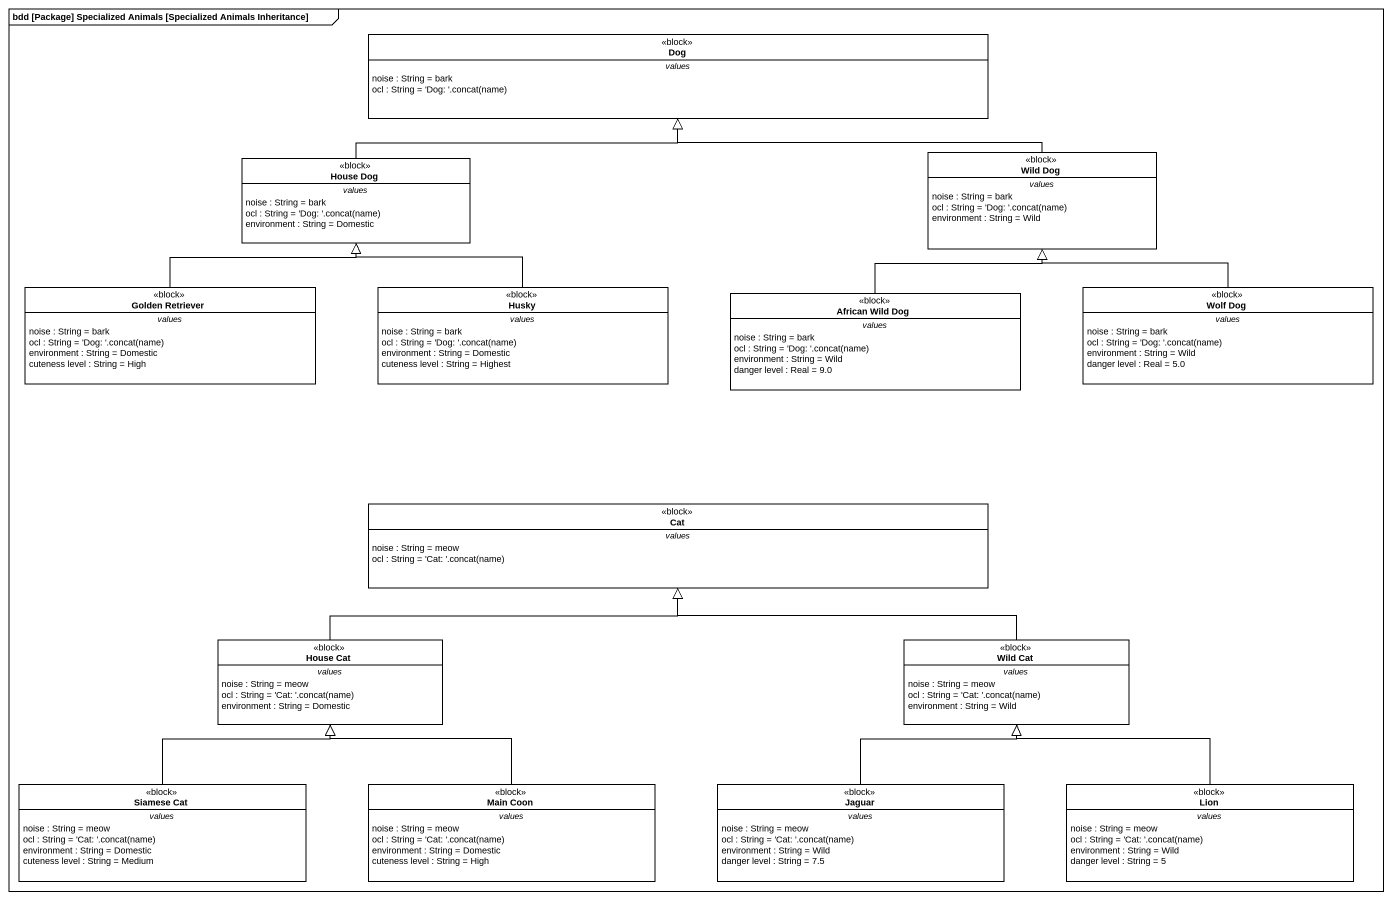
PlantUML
@startuml
mainframe bdd [Package] Specialized Animals [Specialized Animals Inheritance]
hide circle
hide empty members
class Dog <<block>> {
  -- values --
  noise : String = bark
  {field} ocl : String = 'Dog: '.concat(name)
}
class "House Dog" as House_Dog <<block>> {
  -- values --
  noise : String = bark
  {field} ocl : String = 'Dog: '.concat(name)
  environment : String = Domestic
}
class "Wild Dog" as Wild_Dog <<block>> {
  -- values --
  noise : String = bark
  {field} ocl : String = 'Dog: '.concat(name)
  environment : String = Wild
}
class "Golden Retriever" as Golden_Retriever <<block>> {
  -- values --
  noise : String = bark
  {field} ocl : String = 'Dog: '.concat(name)
  environment : String = Domestic
  cuteness level : String = High
}
class Husky <<block>> {
  -- values --
  noise : String = bark
  {field} ocl : String = 'Dog: '.concat(name)
  environment : String = Domestic
  cuteness level : String = Highest
}
class "African Wild Dog" as African_Wild_Dog <<block>> {
  -- values --
  noise : String = bark
  {field} ocl : String = 'Dog: '.concat(name)
  environment : String = Wild
  danger level : Real = 9.0
}
class "Wolf Dog" as Wolf_Dog <<block>> {
  -- values --
  noise : String = bark
  {field} ocl : String = 'Dog: '.concat(name)
  environment : String = Wild
  danger level : Real = 5.0
}
class Cat <<block>> {
  -- values --
  noise : String = meow
  {field} ocl : String = 'Cat: '.concat(name)
}
class "House Cat" as House_Cat <<block>> {
  -- values --
  noise : String = meow
  {field} ocl : String = 'Cat: '.concat(name)
  environment : String = Domestic
}
class "Wild Cat" as Wild_Cat <<block>> {
  -- values --
  noise : String = meow
  {field} ocl : String = 'Cat: '.concat(name)
  environment : String = Wild
}
class "Siamese Cat" as Siamese_Cat <<block>> {
  -- values --
  noise : String = meow
  {field} ocl : String = 'Cat: '.concat(name)
  environment : String = Domestic
  cuteness level : String = Medium
}
class "Main Coon" as Main_Coon <<block>> {
  -- values --
  noise : String = meow
  {field} ocl : String = 'Cat: '.concat(name)
  environment : String = Domestic
  cuteness level : String = High
}
class Jaguar <<block>> {
  -- values --
  noise : String = meow
  {field} ocl : String = 'Cat: '.concat(name)
  environment : String = Wild
  danger level : String = 7.5
}
class Lion <<block>> {
  -- values --
  noise : String = meow
  {field} ocl : String = 'Cat: '.concat(name)
  environment : String = Wild
  danger level : String = 5
}
House_Dog -right-|> Dog
Wild_Dog -left-|> Dog
Golden_Retriever -up-|> House_Dog
Husky -up-|> House_Dog
African_Wild_Dog -up-|> Wild_Dog
Wolf_Dog -up-|> Wild_Dog
House_Cat -right-|> Cat
Wild_Cat -left-|> Cat
Siamese_Cat -up-|> House_Cat
Main_Coon -up-|> House_Cat
Jaguar -up-|> Wild_Cat
Lion -up-|> Wild_Cat
@enduml
